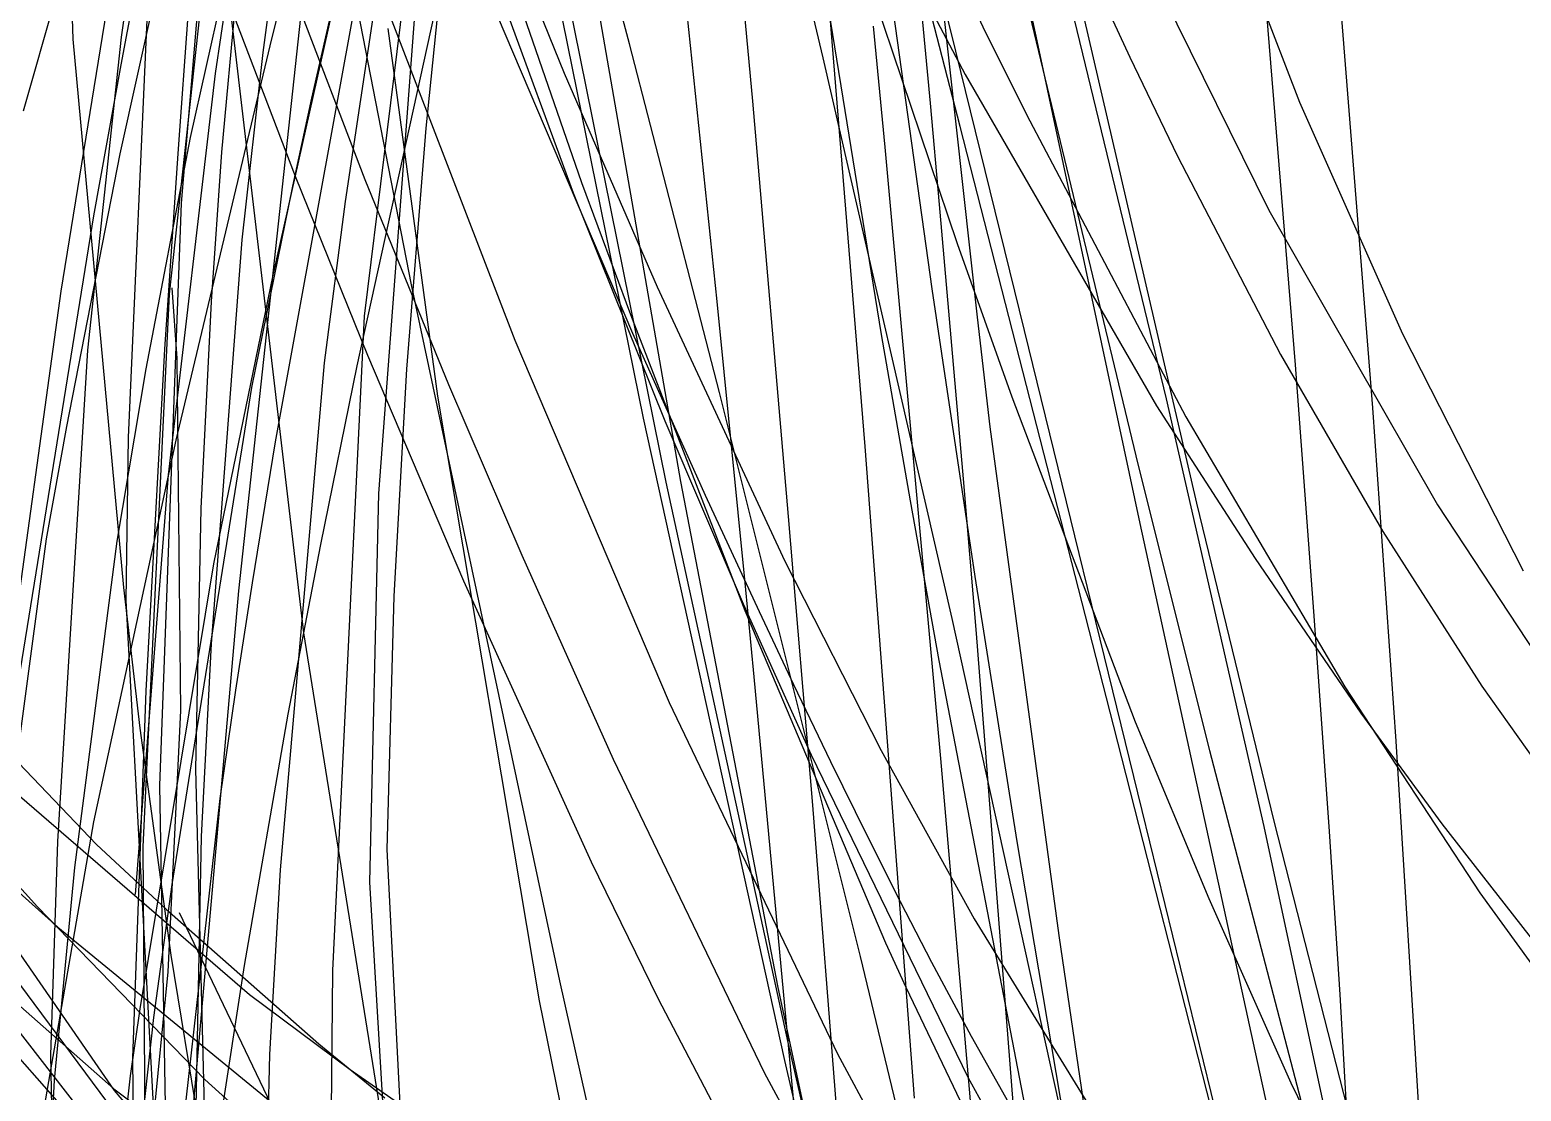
# Model space of a CAD drawing. Header units: metres. Extents: x -233 to 379, y -58 to 1087.
# Drawn here: x -201.29 to -173.05, y 266.65 to 286.75 of the extents above; entities that cross this region are included whole.
import ezdxf

# ---------------------------------------------------------------- set-up
doc = ezdxf.new("R2010")
doc.units = ezdxf.units.M

msp = doc.modelspace()

# ---------------------------------------------------------------- linework, layer by layer
for p, q in [((-200.471, 286.574, -1406.568), (-200.8, 296.491, -1402.647)), ((-183.754, 286.344, -1405.935), (-186.111, 295.866, -1404.308)), ((-196.877, 286.321, -1396.381), (-195.665, 295.179, -1391.958)), ((-199.556, 286.61, -1394.183), (-198.381, 294.928, -1389.286)), ((-201.415, 285.214, -1394.472), (-198.684, 294.818, -1389.565)), ((-199.562, 286.089, -1398.742), (-198.051, 294.154, -1396.238)), ((-183.673, 284.92, -1407.529), (-186.044, 294.094, -1406.457)), ((-197.655, 284.43, -1393.043), (-196.793, 293.786, -1391.398)), ((-188.277, 281.607, -1407.257), (-189.546, 293.844, -1400.797)), ((-187.603, 285.397, -1402.478), (-188.381, 293.978, -1398.113)), ((-184.237, 285.358, -1403.08), (-185, 293.46, -1398.728)), ((-182.123, 286.1, -1412.647), (-183.595, 293.102, -1411.475)), ((-199.585, 284.399, -1409.008), (-197.73, 292.784, -1406.384)), ((-185.161, 280.981, -1414.542), (-186.98, 292.168, -1412.504)), ((-198.251, 284.709, -1394.428), (-196.648, 291.875, -1390.953)), ((-197.78, 285.92, -1395.724), (-196.931, 291.618, -1392.731)), ((-194.958, 281.325, -1393.446), (-193.681, 291.672, -1391.263)), ((-193.788, 284.887, -1391.977), (-193.114, 291.404, -1390.576)), ((-185.413, 291.474, -1290.503), (-183.197, 286.711, -1289.983)), ((-177.325, 280.406, -1420.282), (-178.228, 291.479, -1416.418)), ((-175.86, 279.594, -1424.94), (-176.773, 291.097, -1420.955)), ((-196.688, 282.105, -1401.27), (-194.735, 290.767, -1397.252)), ((-195.091, 280.385, -1397.864), (-192.787, 290.909, -1393.432)), ((-193.586, 290.691, -1288.772), (-191.001, 283.664, -1288.136)), ((-193.195, 290.913, -1284.454), (-191.176, 285.932, -1284.514)), ((-179.33, 290.79, -1289.441), (-177.247, 285.38, -1288.086)), ((-184.205, 281.844, -1417.548), (-185.432, 290.635, -1415.964)), ((-195.318, 283.496, -1397.363), (-194.322, 290.103, -1394.536)), ((-185.891, 290.298, -1293.372), (-183.58, 285.903, -1292.764)), ((-179.764, 279.763, -1402.407), (-182.299, 290.224, -1399.054)), ((-197.207, 289.816, -1280.771), (-194.951, 283.915, -1281.106)), ((-194.685, 277.967, -1392.627), (-193.802, 289.679, -1389.682)), ((-192.898, 289.782, -1292.079), (-190.844, 283.856, -1291.382)), ((-189.668, 279.397, -1412.227), (-191.764, 289.719, -1409.175)), ((-180.342, 278.679, -1414.763), (-182.972, 289.633, -1411.465)), ((-200.697, 281.802, -1400.953), (-199.466, 289.403, -1398.495)), ((-199.425, 279.032, -1394.423), (-198.964, 289.338, -1392.483)), ((-189.939, 286.483, -1393.131), (-190.682, 289.309, -1391.893)), ((-180.781, 289.328, -1288.641), (-177.826, 283.335, -1287.649)), ((-198.222, 289.1, -1280.661), (-196.269, 283.976, -1280.94)), ((-196.742, 286.447, -1400.11), (-196.08, 289.105, -1398.9)), ((-195.951, 285.456, -1392.567), (-195.138, 289.048, -1390.821)), ((-189.24, 278.184, -1411.949), (-191.451, 289.114, -1408.894)), ((-186.267, 286.218, -1398.659), (-186.902, 288.866, -1397.701)), ((-194.065, 281.918, -1415.195), (-195.315, 288.35, -1413.293)), ((-179.189, 277.788, -1414.342), (-181.582, 288.079, -1412.613)), ((-181.263, 287.966, -1290.718), (-180.463, 286.23, -1290.447)), ((-198.65, 281.745, -1393.058), (-198.012, 287.61, -1392.065)), ((-198.418, 283.469, -1397.326), (-198.06, 287.719, -1395.117)), ((-196.101, 275.328, -1409.698), (-197.543, 287.602, -1406.235)), ((-194.743, 287.708, -1290.39), (-192.106, 280.871, -1289.703)), ((-183.347, 281.307, -1415.674), (-184.033, 287.54, -1414.35)), ((-196.64, 278.947, -1399.342), (-195.114, 287.341, -1395.73)), ((-192.653, 287.52, -1277.511), (-189.877, 281.007, -1277.662)), ((-185.326, 287.441, -1288.356), (-183.732, 282.701, -1287.92)), ((-198.487, 284.409, -1391.961), (-198.291, 287.112, -1391.34)), ((-197.334, 276.125, -1402.557), (-196.136, 287.221, -1399.742)), ((-188.961, 278.193, -1412.139), (-190.507, 287.044, -1409.507)), ((-185.472, 278.857, -1409.726), (-186.141, 287.075, -1405.61)), ((-193.568, 279.809, -1407.752), (-194.504, 286.773, -1405.649)), ((-185.092, 284.526, -1404.512), (-185.313, 286.818, -1403.355)), ((-183.197, 286.711, -1289.983), (-182.353, 285.025, -1289.81)), ((-199.516, 276.19, -1409.792), (-200.471, 286.574, -1406.568)), ((-200.193, 280.68, -1397.328), (-199.556, 286.61, -1394.183)), ((-198.522, 278.976, -1403.137), (-196.742, 286.447, -1400.11)), ((-189.536, 284.942, -1393.785), (-189.939, 286.483, -1393.131)), ((-197.271, 282.775, -1397.973), (-196.877, 286.321, -1396.381)), ((-183.823, 275.601, -1401.9), (-186.267, 286.218, -1398.659)), ((-182.453, 281.054, -1406.59), (-183.754, 286.344, -1405.935)), ((-180.463, 286.23, -1290.447), (-179.557, 284.359, -1290.158)), ((-200.083, 283.227, -1399.612), (-199.562, 286.089, -1398.742)), ((-198.666, 278.321, -1399.278), (-197.78, 285.92, -1395.724)), ((-191.176, 285.932, -1284.514), (-189.415, 281.881, -1284.642)), ((-183.58, 285.903, -1292.764), (-179.953, 279.63, -1291.914)), ((-180.263, 277.399, -1413.511), (-182.123, 286.1, -1412.647)), ((-196.314, 283.791, -1393.349), (-195.951, 285.456, -1392.567)), ((-186.923, 277.533, -1406.094), (-187.603, 285.397, -1402.478)), ((-184.063, 283.44, -1404.069), (-184.237, 285.358, -1403.08)), ((-177.247, 285.38, -1288.086), (-175.299, 280.992, -1286.94)), ((-182.353, 285.025, -1289.81), (-179.399, 279.421, -1289.266)), ((-199.09, 280.332, -1396.373), (-198.251, 284.709, -1394.428)), ((-194.153, 280.325, -1393.106), (-193.788, 284.887, -1391.977)), ((-188.232, 279.884, -1395.785), (-189.536, 284.942, -1393.785)), ((-180.767, 273.581, -1408.048), (-183.673, 284.92, -1407.529)), ((-197.854, 281.607, -1393.583), (-197.655, 284.43, -1393.043)), ((-184.038, 272.947, -1409.701), (-185.092, 284.526, -1404.512)), ((-200.595, 279.238, -1410.47), (-199.585, 284.399, -1409.008)), ((-198.736, 280.699, -1392.833), (-198.487, 284.409, -1391.961)), ((-179.557, 284.359, -1290.158), (-177.606, 280.599, -1289.582)), ((-196.269, 283.976, -1280.94), (-194.897, 280.591, -1281.2)), ((-194.951, 283.915, -1281.106), (-193.364, 280.034, -1281.434)), ((-197.09, 279.976, -1395.053), (-196.314, 283.791, -1393.349)), ((-191.001, 283.664, -1288.136), (-189.268, 279.347, -1287.775)), ((-190.844, 283.856, -1291.382), (-189.92, 281.36, -1291.118)), ((-198.834, 272.439, -1402.229), (-198.418, 283.469, -1397.326)), ((-195.715, 280.445, -1398.56), (-195.318, 283.496, -1397.363)), ((-183.609, 278.244, -1406.61), (-184.063, 283.44, -1404.069)), ((-177.826, 283.335, -1287.649), (-174.635, 277.755, -1286.754)), ((-201.706, 273.186, -1402.581), (-200.083, 283.227, -1399.612)), ((-197.854, 275.122, -1400.952), (-197.271, 282.775, -1397.973)), ((-183.732, 282.701, -1287.92), (-182.693, 279.799, -1287.679)), ((-197.806, 276.635, -1403.54), (-196.688, 282.105, -1401.27)), ((-191.258, 268.742, -1418.217), (-194.065, 281.918, -1415.195)), ((-201.728, 274.34, -1403.274), (-200.697, 281.802, -1400.953)), ((-199.149, 271.275, -1395.294), (-198.65, 281.745, -1393.058)), ((-198.5, 280.527, -1376.2), (-198.599, 281.861, -1376.013)), ((-198.051, 277.687, -1394.389), (-197.854, 281.607, -1393.583)), ((-189.415, 281.881, -1284.642), (-186.997, 276.689, -1284.934)), ((-187.748, 276.278, -1409.868), (-188.277, 281.607, -1407.257)), ((-183.388, 276.398, -1418.342), (-184.205, 281.844, -1417.548)), ((-195.553, 268.933, -1397.041), (-194.958, 281.325, -1393.446)), ((-189.92, 281.36, -1291.118), (-187.749, 275.755, -1290.58)), ((-183.103, 279.232, -1416.067), (-183.347, 281.307, -1415.674)), ((-180.227, 271.965, -1407.25), (-182.453, 281.054, -1406.59)), ((-192.106, 280.871, -1289.703), (-189.184, 274.013, -1289.098)), ((-189.877, 281.007, -1277.662), (-188.5, 277.937, -1277.883)), ((-184.614, 277.829, -1415.028), (-185.161, 280.981, -1414.542)), ((-175.299, 280.992, -1286.94), (-173.012, 276.507, -1285.721)), ((-200.765, 271.375, -1401.628), (-200.193, 280.68, -1397.328)), ((-199.091, 274.234, -1394.412), (-198.736, 280.699, -1392.833)), ((-198.431, 273.861, -1377.595), (-198.5, 280.527, -1376.2)), ((-194.897, 280.591, -1281.2), (-193.078, 276.313, -1281.62)), ((-177.606, 280.599, -1289.582), (-175.669, 277.251, -1289.078)), ((-199.638, 277.066, -1397.742), (-199.09, 280.332, -1396.373)), ((-196.543, 270.841, -1401.751), (-195.715, 280.445, -1398.56)), ((-195.783, 277.003, -1399.184), (-195.091, 280.385, -1397.864)), ((-194.395, 276.025, -1394.282), (-194.153, 280.325, -1393.106)), ((-176.963, 275.562, -1421.825), (-177.325, 280.406, -1420.282)), ((-198.6, 270.566, -1398.804), (-197.09, 279.976, -1395.053)), ((-193.364, 280.034, -1281.434), (-191.977, 276.799, -1281.785)), ((-191.638, 268.359, -1410.545), (-193.568, 279.809, -1407.752)), ((-185.563, 269.199, -1399.405), (-188.232, 279.884, -1395.785)), ((-182.693, 279.799, -1287.679), (-180.359, 273.645, -1287.23)), ((-179.953, 279.63, -1291.914), (-178.088, 276.735, -1291.537)), ((-177.917, 271.662, -1404.585), (-179.764, 279.763, -1402.407)), ((-186.994, 267.231, -1415.087), (-189.668, 279.397, -1412.227)), ((-189.268, 279.347, -1287.775), (-187.786, 275.88, -1287.512)), ((-179.399, 279.421, -1289.266), (-176.389, 274.304, -1288.843)), ((-175.415, 273.279, -1426.9), (-175.86, 279.594, -1424.94)), ((-200.98, 277.113, -1411.045), (-200.595, 279.238, -1410.47)), ((-181.798, 269.6, -1417.408), (-183.103, 279.232, -1416.067)), ((-200.082, 271.752, -1405.696), (-198.522, 278.976, -1403.137)), ((-199.47, 275.943, -1395.053), (-199.425, 279.032, -1394.423)), ((-197.079, 276.279, -1400.427), (-196.64, 278.947, -1399.342)), ((-184.536, 266.516, -1415.179), (-185.472, 278.857, -1409.726)), ((-178.942, 273.094, -1416.203), (-180.342, 278.679, -1414.763)), ((-199.291, 270.373, -1402.556), (-198.666, 278.321, -1399.278)), ((-183.362, 275.314, -1407.983), (-183.609, 278.244, -1406.61)), ((-194.852, 270.605, -1394.856), (-194.685, 277.967, -1392.627)), ((-186.933, 267.572, -1414.342), (-189.24, 278.184, -1411.949)), ((-187.118, 268.612, -1414.494), (-188.961, 278.193, -1412.139)), ((-188.5, 277.937, -1277.883), (-187.481, 275.731, -1278.116)), ((-198.15, 272.748, -1395.495), (-198.051, 277.687, -1394.389)), ((-184.071, 274.803, -1415.448), (-184.614, 277.829, -1415.028)), ((-177.727, 271.764, -1415.031), (-179.189, 277.788, -1414.342)), ((-174.635, 277.755, -1286.754), (-171.932, 273.646, -1286.117)), ((-186.467, 272.064, -1408.419), (-186.923, 277.533, -1406.094)), ((-178.04, 267.209, -1413.852), (-180.263, 277.399, -1413.511)), ((-202.248, 267.68, -1413.304), (-200.98, 277.113, -1411.045)), ((-175.669, 277.251, -1289.078), (-173.794, 274.321, -1288.645)), ((-200.439, 270.886, -1400.125), (-199.638, 277.066, -1397.742)), ((-196.401, 273.792, -1400.38), (-195.783, 277.003, -1399.184)), ((-199.201, 268.208, -1406.588), (-197.806, 276.635, -1403.54)), ((-191.977, 276.799, -1281.785), (-190.244, 272.938, -1282.311)), ((-186.997, 276.689, -1284.934), (-185.171, 273.102, -1285.268)), ((-178.088, 276.735, -1291.537), (-176.083, 273.81, -1291.17)), ((-197.393, 274.246, -1401.229), (-197.079, 276.279, -1400.427)), ((-193.078, 276.313, -1281.62), (-190.663, 270.991, -1282.329)), ((-187.574, 274.496, -1410.717), (-187.748, 276.278, -1409.868)), ((-182.595, 271.379, -1418.944), (-183.388, 276.398, -1418.342)), ((-199.205, 273.523, -1410.528), (-199.516, 276.19, -1409.792)), ((-198.203, 266.309, -1405.001), (-197.334, 276.125, -1402.557)), ((-194.527, 271.226, -1395.717), (-194.395, 276.025, -1394.282)), ((-198.842, 264.431, -1397.729), (-199.47, 275.943, -1395.053)), ((-187.786, 275.88, -1287.512), (-186.493, 273.019, -1287.323)), ((-187.749, 275.755, -1290.58), (-185.087, 269.458, -1290.119)), ((-187.481, 275.731, -1278.116), (-186.831, 274.354, -1278.302)), ((-203.968, 275.438, -1301.648), (-200.031, 271.324, -1302.353)), ((-181.712, 266.022, -1404.294), (-183.823, 275.601, -1401.9)), ((-176.681, 271.568, -1423.02), (-176.963, 275.562, -1421.825)), ((-198.042, 271.475, -1402.234), (-197.854, 275.122, -1400.952)), ((-194.48, 265.178, -1411.956), (-196.101, 275.328, -1409.698)), ((-182.453, 263.689, -1412.844), (-183.362, 275.314, -1407.983)), ((-182.408, 266.193, -1416.357), (-184.071, 274.803, -1415.448)), ((-186.538, 263.352, -1415.54), (-187.574, 274.496, -1410.717)), ((-186.831, 274.354, -1278.302), (-186.128, 272.892, -1278.533)), ((-176.389, 274.304, -1288.843), (-173.831, 270.404, -1288.595)), ((-173.794, 274.321, -1288.645), (-171.523, 271.111, -1288.182)), ((-199.342, 267.281, -1396.183), (-199.091, 274.234, -1394.412)), ((-197.688, 272.194, -1402.017), (-197.393, 274.246, -1401.229)), ((-189.184, 274.013, -1289.098), (-185.997, 267.354, -1288.659)), ((-198.671, 268.91, -1379.017), (-198.431, 273.861, -1377.595)), ((-197.23, 269.031, -1402.049), (-196.401, 273.792, -1400.38)), ((-176.083, 273.81, -1291.17), (-174.553, 271.711, -1290.92)), ((-198.617, 269.225, -1411.599), (-199.205, 273.523, -1410.528)), ((-177.778, 261.836, -1407.897), (-180.767, 273.581, -1408.048)), ((-180.359, 273.645, -1287.23), (-178.966, 270.301, -1287.047)), ((-174.916, 265.239, -1429.126), (-175.415, 273.279, -1426.9)), ((-202.283, 272.924, -1296.532), (-197.135, 268.479, -1297.506)), ((-190.244, 272.938, -1282.311), (-187.386, 267.004, -1283.395)), ((-186.493, 273.019, -1287.323), (-183.528, 266.912, -1287.011)), ((-186.128, 272.892, -1278.533), (-185.429, 271.472, -1278.796)), ((-185.171, 273.102, -1285.268), (-183.411, 269.915, -1285.693)), ((-183.317, 264.621, -1412.999), (-184.038, 272.947, -1409.701)), ((-176.921, 265.346, -1417.882), (-178.942, 273.094, -1416.203)), ((-203.794, 272.591, -1288.007), (-199.697, 266.664, -1288.055)), ((-197.981, 266.11, -1397.139), (-198.15, 272.748, -1395.495)), ((-198.626, 261.105, -1406.354), (-198.834, 272.439, -1402.229)), ((-198.424, 265.681, -1404.353), (-197.688, 272.194, -1402.017)), ((-185.569, 260.745, -1412.635), (-186.467, 272.064, -1408.419)), ((-201.782, 261.913, -1408.653), (-200.082, 271.752, -1405.696)), ((-178.39, 264.45, -1407.482), (-180.227, 271.965, -1407.25)), ((-174.851, 260.519, -1415.628), (-177.727, 271.764, -1415.031)), ((-202.36, 271.479, -1293.281), (-201.147, 270.143, -1293.681)), ((-198.173, 264.865, -1404.277), (-198.042, 271.475, -1402.234)), ((-185.429, 271.472, -1278.796), (-184.809, 270.241, -1279.062)), ((-175.817, 261.858, -1406.757), (-177.917, 271.662, -1404.585)), ((-176.474, 268.48, -1423.9), (-176.681, 271.568, -1423.02)), ((-174.553, 271.711, -1290.92), (-170.947, 267.097, -1290.41)), ((-200.894, 267.333, -1403.333), (-200.765, 271.375, -1401.628)), ((-200.031, 271.324, -1302.353), (-198.705, 270.092, -1302.623)), ((-199.104, 265.267, -1396.762), (-199.149, 271.275, -1395.294)), ((-193.853, 258.217, -1400.122), (-194.527, 271.226, -1395.717)), ((-181.201, 263.13, -1419.655), (-182.595, 271.379, -1418.944)), ((-204.734, 270.957, -1306.996), (-200.652, 266.315, -1307.458)), ((-200.826, 266.858, -1401.578), (-200.439, 270.886, -1400.125)), ((-190.663, 270.991, -1282.329), (-189.399, 268.412, -1282.796)), ((-204.266, 270.697, -1306.595), (-199.701, 266.695, -1307.429)), ((-196.746, 267.341, -1402.796), (-196.543, 270.841, -1401.751)), ((-194.126, 258.253, -1399.138), (-194.852, 270.605, -1394.856)), ((-202.759, 270.383, -1280.995), (-199.549, 266.064, -1281.857)), ((-201.618, 270.519, -1296.388), (-200.762, 269.756, -1296.626)), ((-198.942, 268.043, -1399.754), (-198.6, 270.566, -1398.804)), ((-173.831, 270.404, -1288.595), (-171.654, 267.397, -1288.469)), ((-201.147, 270.143, -1293.681), (-197.979, 266.873, -1294.799)), ((-198.705, 270.092, -1302.623), (-195.819, 267.548, -1303.241)), ((-198.465, 270.031, -1277.203), (-196.659, 266.259, -1277.923)), ((-184.809, 270.241, -1279.062), (-184.215, 269.094, -1279.343)), ((-178.966, 270.301, -1287.047), (-177.408, 266.805, -1286.911)), ((-200.762, 269.756, -1296.626), (-195.525, 265.464, -1298.206)), ((-183.411, 269.915, -1285.693), (-180.503, 265.193, -1286.602)), ((-185.087, 269.458, -1290.119), (-184.701, 268.621, -1290.08)), ((-181.339, 266.457, -1417.756), (-181.798, 269.6, -1417.408)), ((-197.614, 263.111, -1412.901), (-198.617, 269.225, -1411.599)), ((-183.302, 259.843, -1402.1), (-185.563, 269.199, -1399.405)), ((-199.697, 258.695, -1383.141), (-198.671, 268.91, -1379.017)), ((-197.865, 264.863, -1403.428), (-197.23, 269.031, -1402.049)), ((-195.583, 266.276, -1397.89), (-195.553, 268.933, -1397.041)), ((-184.215, 269.094, -1279.343), (-183.468, 267.69, -1279.736)), ((-189.907, 262.734, -1419.352), (-191.258, 268.742, -1418.217)), ((-184.34, 255.637, -1416.956), (-187.118, 268.612, -1414.494)), ((-184.701, 268.621, -1290.08), (-183.055, 265.17, -1289.962)), ((-197.135, 268.479, -1297.506), (-195.228, 267.059, -1297.96)), ((-189.513, 257.871, -1412.548), (-191.638, 268.359, -1410.545)), ((-189.399, 268.412, -1282.796), (-187.145, 264.094, -1283.767)), ((-175.692, 254.723, -1427.201), (-176.474, 268.48, -1423.9)), ((-201.824, 268.198, -1277.886), (-199.053, 264.63, -1278.572)), ((-199.388, 266.94, -1407.021), (-199.201, 268.208, -1406.588)), ((-199.418, 263.78, -1401.279), (-198.942, 268.043, -1399.754)), ((-195.819, 267.548, -1303.241), (-194.57, 266.524, -1303.522)), ((-184.351, 256.44, -1416.328), (-186.933, 267.572, -1414.342)), ((-183.468, 267.69, -1279.736), (-181.57, 264.325, -1280.896)), ((-200.687, 256.614, -1407.187), (-200.894, 267.333, -1403.333)), ((-199.19, 254.237, -1399.663), (-199.342, 267.281, -1396.183)), ((-196.906, 261.441, -1404.376), (-196.746, 267.341, -1402.796)), ((-184.571, 256.873, -1417.029), (-186.994, 267.231, -1415.087)), ((-185.997, 267.354, -1288.659), (-184.511, 264.603, -1288.566)), ((-177.554, 265.002, -1413.872), (-178.04, 267.209, -1413.852)), ((-200.074, 260.903, -1408.907), (-199.388, 266.94, -1407.021)), ((-195.228, 267.059, -1297.96), (-190.847, 264.025, -1299.108)), ((-187.386, 267.004, -1283.395), (-184.807, 262.249, -1284.678)), ((-201.155, 260.872, -1403.578), (-200.826, 266.858, -1401.578)), ((-199.701, 266.695, -1307.429), (-197.26, 264.868, -1307.824)), ((-199.697, 266.664, -1288.055), (-195.524, 261.799, -1288.033)), ((-197.979, 266.873, -1294.799), (-192.153, 261.617, -1297.092)), ((-183.528, 266.912, -1287.011), (-181.697, 263.596, -1286.954)), ((-177.408, 266.805, -1286.911), (-174.787, 261.464, -1286.836))]:
    msp.add_line(p, q)

doc.saveas('drawing.dxf')
